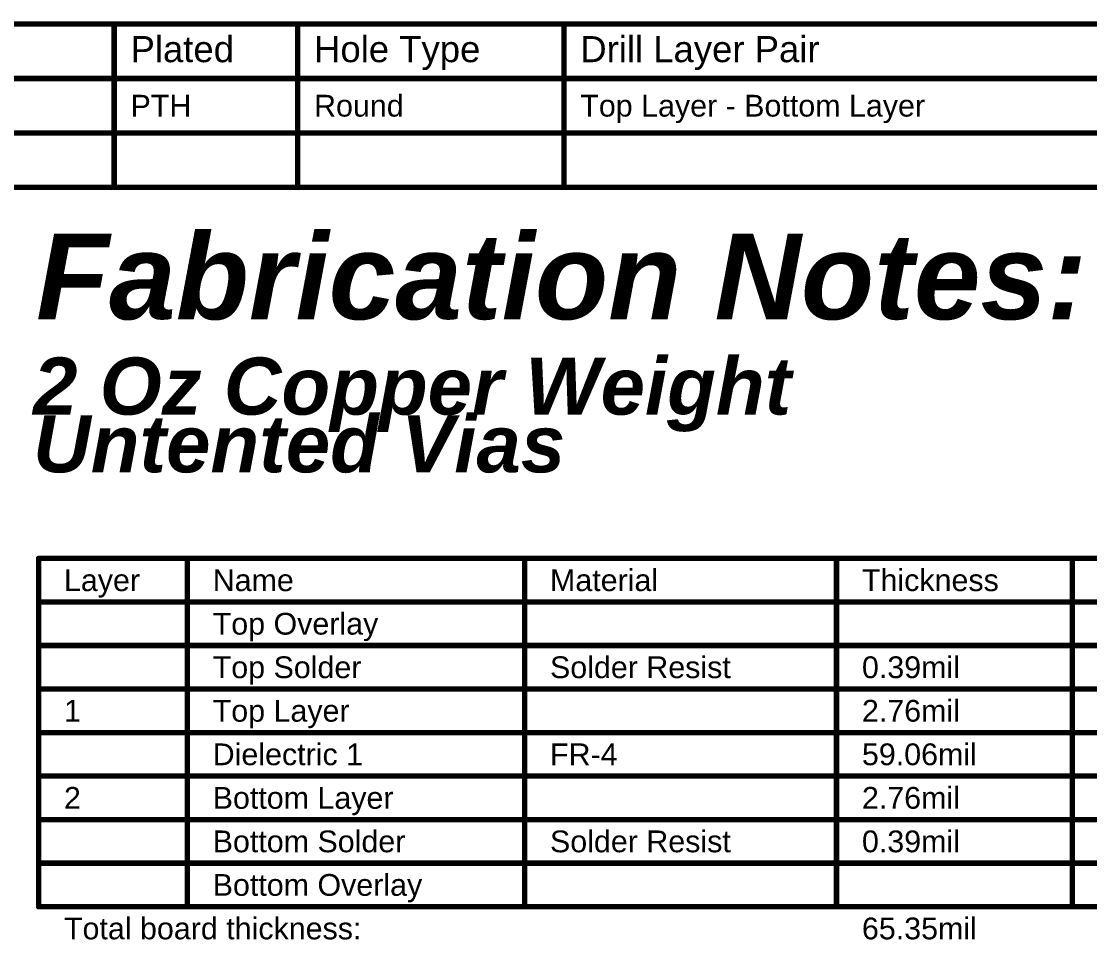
# Model space of a CAD drawing. Header units: inches. Extents: x 92 to 372, y 57 to 122.
# Drawn here: x 154.6 to 229.4, y 57.3 to 121.6 of the extents above; entities that cross this region are included whole.
import ezdxf

# ---------------------------------------------------------------- set-up
doc = ezdxf.new("R2010")
doc.units = ezdxf.units.IN
doc.layers.add('Drill Drawing', color=1, linetype='Continuous')
doc.layers.add('Fabrication', color=76, linetype='Continuous')
doc.styles.add('Arial', font='', dxfattribs={"height": 0.2})
doc.styles.add('Arial_Bold_Italic', font='', dxfattribs={"height": 0.2})
doc.styles.get('Arial').set_extended_font_data('Arial')
doc.styles.get('Arial_Bold_Italic').set_extended_font_data('Arial', italic=True, bold=True)

msp = doc.modelspace()

# ---------------------------------------------------------------- linework, layer by layer
at = {"layer": 'Drill Drawing'}
for points in [[(106.236, 121.399, 0.381, 0.381, 0), (371.694, 121.399, 0.381, 0.381, 0)], [(161.11, 109.969, 0.381, 0.381, 0), (161.11, 121.399, 0.381, 0.381, 0)], [(173.96, 109.969, 0.381, 0.381, 0), (173.96, 121.399, 0.381, 0.381, 0)], [(192.598, 109.969, 0.381, 0.381, 0), (192.598, 121.399, 0.381, 0.381, 0)], [(106.236, 117.589, 0.381, 0.381, 0), (371.694, 117.589, 0.381, 0.381, 0)], [(106.236, 113.779, 0.381, 0.381, 0), (371.694, 113.779, 0.381, 0.381, 0)], [(106.236, 109.969, 0.381, 0.381, 0), (371.694, 109.969, 0.381, 0.381, 0)]]:
    msp.add_lwpolyline(points, format="xyseb", dxfattribs=at)
for points in [[(161.015, 121.399, 0.191, 0.191, 1), (161.206, 121.399, 0.191, 0.191, 1)], [(173.864, 121.399, 0.191, 0.191, 1), (174.055, 121.399, 0.191, 0.191, 1)], [(192.503, 121.399, 0.191, 0.191, 1), (192.693, 121.399, 0.191, 0.191, 1)], [(161.015, 109.969, 0.191, 0.191, 1), (161.206, 109.969, 0.191, 0.191, 1)], [(173.864, 109.969, 0.191, 0.191, 1), (174.055, 109.969, 0.191, 0.191, 1)], [(192.503, 109.969, 0.191, 0.191, 1), (192.693, 109.969, 0.191, 0.191, 1)]]:
    msp.add_lwpolyline(points, format="xyseb", close=True, dxfattribs=at)
at = {"layer": 'Fabrication'}
for points in [[(155.815, 59.6, 0.381, 0.381, 0), (155.815, 83.984, 0.381, 0.381, 0)], [(155.815, 83.984, 0.381, 0.381, 0), (271.101, 83.984, 0.381, 0.381, 0)], [(166.227, 59.6, 0.381, 0.381, 0), (166.227, 83.984, 0.381, 0.381, 0)], [(189.842, 59.6, 0.381, 0.381, 0), (189.842, 83.984, 0.381, 0.381, 0)], [(211.681, 59.6, 0.381, 0.381, 0), (211.681, 83.984, 0.381, 0.381, 0)], [(228.186, 59.6, 0.381, 0.381, 0), (228.186, 83.984, 0.381, 0.381, 0)], [(155.815, 80.936, 0.381, 0.381, 0), (271.101, 80.936, 0.381, 0.381, 0)], [(155.815, 77.888, 0.381, 0.381, 0), (166.227, 77.888, 0.381, 0.381, 0)], [(166.227, 77.888, 0.381, 0.381, 0), (189.842, 77.888, 0.381, 0.381, 0)], [(189.842, 77.888, 0.381, 0.381, 0), (211.681, 77.888, 0.381, 0.381, 0)], [(211.681, 77.888, 0.381, 0.381, 0), (228.186, 77.888, 0.381, 0.381, 0)], [(228.186, 77.888, 0.381, 0.381, 0), (242.661, 77.888, 0.381, 0.381, 0)], [(155.815, 74.84, 0.381, 0.381, 0), (166.227, 74.84, 0.381, 0.381, 0)], [(166.227, 74.84, 0.381, 0.381, 0), (189.842, 74.84, 0.381, 0.381, 0)], [(189.842, 74.84, 0.381, 0.381, 0), (211.681, 74.84, 0.381, 0.381, 0)], [(211.681, 74.84, 0.381, 0.381, 0), (228.186, 74.84, 0.381, 0.381, 0)], [(228.186, 74.84, 0.381, 0.381, 0), (242.661, 74.84, 0.381, 0.381, 0)], [(155.815, 71.792, 0.381, 0.381, 0), (166.227, 71.792, 0.381, 0.381, 0)], [(166.227, 71.792, 0.381, 0.381, 0), (189.842, 71.792, 0.381, 0.381, 0)], [(189.842, 71.792, 0.381, 0.381, 0), (211.681, 71.792, 0.381, 0.381, 0)], [(211.681, 71.792, 0.381, 0.381, 0), (228.186, 71.792, 0.381, 0.381, 0)], [(228.186, 71.792, 0.381, 0.381, 0), (242.661, 71.792, 0.381, 0.381, 0)], [(155.815, 68.744, 0.381, 0.381, 0), (166.227, 68.744, 0.381, 0.381, 0)], [(166.227, 68.744, 0.381, 0.381, 0), (189.842, 68.744, 0.381, 0.381, 0)], [(189.842, 68.744, 0.381, 0.381, 0), (211.681, 68.744, 0.381, 0.381, 0)], [(211.681, 68.744, 0.381, 0.381, 0), (228.186, 68.744, 0.381, 0.381, 0)], [(228.186, 68.744, 0.381, 0.381, 0), (242.661, 68.744, 0.381, 0.381, 0)], [(155.815, 65.696, 0.381, 0.381, 0), (166.227, 65.696, 0.381, 0.381, 0)], [(166.227, 65.696, 0.381, 0.381, 0), (189.842, 65.696, 0.381, 0.381, 0)], [(189.842, 65.696, 0.381, 0.381, 0), (211.681, 65.696, 0.381, 0.381, 0)], [(211.681, 65.696, 0.381, 0.381, 0), (228.186, 65.696, 0.381, 0.381, 0)], [(228.186, 65.696, 0.381, 0.381, 0), (242.661, 65.696, 0.381, 0.381, 0)], [(155.815, 62.648, 0.381, 0.381, 0), (166.227, 62.648, 0.381, 0.381, 0)], [(166.227, 62.648, 0.381, 0.381, 0), (189.842, 62.648, 0.381, 0.381, 0)], [(189.842, 62.648, 0.381, 0.381, 0), (211.681, 62.648, 0.381, 0.381, 0)], [(211.681, 62.648, 0.381, 0.381, 0), (228.186, 62.648, 0.381, 0.381, 0)], [(228.186, 62.648, 0.381, 0.381, 0), (242.661, 62.648, 0.381, 0.381, 0)], [(155.815, 59.6, 0.381, 0.381, 0), (166.227, 59.6, 0.381, 0.381, 0)], [(166.227, 59.6, 0.381, 0.381, 0), (189.842, 59.6, 0.381, 0.381, 0)], [(189.842, 59.6, 0.381, 0.381, 0), (211.681, 59.6, 0.381, 0.381, 0)], [(211.681, 59.6, 0.381, 0.381, 0), (228.186, 59.6, 0.381, 0.381, 0)], [(228.186, 59.6, 0.381, 0.381, 0), (242.661, 59.6, 0.381, 0.381, 0)]]:
    msp.add_lwpolyline(points, format="xyseb", dxfattribs=at)
for points in [[(155.72, 83.984, 0.191, 0.191, 1), (155.91, 83.984, 0.191, 0.191, 1)], [(155.72, 83.984, 0.191, 0.191, 1), (155.91, 83.984, 0.191, 0.191, 1)], [(166.132, 83.984, 0.191, 0.191, 1), (166.322, 83.984, 0.191, 0.191, 1)], [(189.747, 83.984, 0.191, 0.191, 1), (189.938, 83.984, 0.191, 0.191, 1)], [(211.585, 83.984, 0.191, 0.191, 1), (211.776, 83.984, 0.191, 0.191, 1)], [(228.091, 83.984, 0.191, 0.191, 1), (228.282, 83.984, 0.191, 0.191, 1)], [(155.72, 80.936, 0.191, 0.191, 1), (155.91, 80.936, 0.191, 0.191, 1)], [(155.72, 77.888, 0.191, 0.191, 1), (155.91, 77.888, 0.191, 0.191, 1)], [(166.132, 77.888, 0.191, 0.191, 1), (166.322, 77.888, 0.191, 0.191, 1)], [(166.132, 77.888, 0.191, 0.191, 1), (166.322, 77.888, 0.191, 0.191, 1)], [(189.747, 77.888, 0.191, 0.191, 1), (189.938, 77.888, 0.191, 0.191, 1)], [(189.747, 77.888, 0.191, 0.191, 1), (189.938, 77.888, 0.191, 0.191, 1)], [(211.585, 77.888, 0.191, 0.191, 1), (211.776, 77.888, 0.191, 0.191, 1)], [(211.585, 77.888, 0.191, 0.191, 1), (211.776, 77.888, 0.191, 0.191, 1)], [(228.091, 77.888, 0.191, 0.191, 1), (228.282, 77.888, 0.191, 0.191, 1)], [(228.091, 77.888, 0.191, 0.191, 1), (228.282, 77.888, 0.191, 0.191, 1)], [(155.72, 74.84, 0.191, 0.191, 1), (155.91, 74.84, 0.191, 0.191, 1)], [(166.132, 74.84, 0.191, 0.191, 1), (166.322, 74.84, 0.191, 0.191, 1)], [(166.132, 74.84, 0.191, 0.191, 1), (166.322, 74.84, 0.191, 0.191, 1)], [(189.747, 74.84, 0.191, 0.191, 1), (189.938, 74.84, 0.191, 0.191, 1)], [(189.747, 74.84, 0.191, 0.191, 1), (189.938, 74.84, 0.191, 0.191, 1)], [(211.585, 74.84, 0.191, 0.191, 1), (211.776, 74.84, 0.191, 0.191, 1)], [(211.585, 74.84, 0.191, 0.191, 1), (211.776, 74.84, 0.191, 0.191, 1)], [(228.091, 74.84, 0.191, 0.191, 1), (228.282, 74.84, 0.191, 0.191, 1)], [(228.091, 74.84, 0.191, 0.191, 1), (228.282, 74.84, 0.191, 0.191, 1)], [(155.72, 71.792, 0.191, 0.191, 1), (155.91, 71.792, 0.191, 0.191, 1)], [(166.132, 71.792, 0.191, 0.191, 1), (166.322, 71.792, 0.191, 0.191, 1)], [(166.132, 71.792, 0.191, 0.191, 1), (166.322, 71.792, 0.191, 0.191, 1)], [(189.747, 71.792, 0.191, 0.191, 1), (189.938, 71.792, 0.191, 0.191, 1)], [(189.747, 71.792, 0.191, 0.191, 1), (189.938, 71.792, 0.191, 0.191, 1)], [(211.585, 71.792, 0.191, 0.191, 1), (211.776, 71.792, 0.191, 0.191, 1)], [(211.585, 71.792, 0.191, 0.191, 1), (211.776, 71.792, 0.191, 0.191, 1)], [(228.091, 71.792, 0.191, 0.191, 1), (228.282, 71.792, 0.191, 0.191, 1)], [(228.091, 71.792, 0.191, 0.191, 1), (228.282, 71.792, 0.191, 0.191, 1)], [(155.72, 68.744, 0.191, 0.191, 1), (155.91, 68.744, 0.191, 0.191, 1)], [(166.132, 68.744, 0.191, 0.191, 1), (166.322, 68.744, 0.191, 0.191, 1)], [(166.132, 68.744, 0.191, 0.191, 1), (166.322, 68.744, 0.191, 0.191, 1)], [(189.747, 68.744, 0.191, 0.191, 1), (189.938, 68.744, 0.191, 0.191, 1)], [(189.747, 68.744, 0.191, 0.191, 1), (189.938, 68.744, 0.191, 0.191, 1)], [(211.585, 68.744, 0.191, 0.191, 1), (211.776, 68.744, 0.191, 0.191, 1)], [(211.585, 68.744, 0.191, 0.191, 1), (211.776, 68.744, 0.191, 0.191, 1)], [(228.091, 68.744, 0.191, 0.191, 1), (228.282, 68.744, 0.191, 0.191, 1)], [(228.091, 68.744, 0.191, 0.191, 1), (228.282, 68.744, 0.191, 0.191, 1)], [(155.72, 65.696, 0.191, 0.191, 1), (155.91, 65.696, 0.191, 0.191, 1)], [(166.132, 65.696, 0.191, 0.191, 1), (166.322, 65.696, 0.191, 0.191, 1)], [(166.132, 65.696, 0.191, 0.191, 1), (166.322, 65.696, 0.191, 0.191, 1)], [(189.747, 65.696, 0.191, 0.191, 1), (189.938, 65.696, 0.191, 0.191, 1)], [(189.747, 65.696, 0.191, 0.191, 1), (189.938, 65.696, 0.191, 0.191, 1)], [(211.585, 65.696, 0.191, 0.191, 1), (211.776, 65.696, 0.191, 0.191, 1)], [(211.585, 65.696, 0.191, 0.191, 1), (211.776, 65.696, 0.191, 0.191, 1)], [(228.091, 65.696, 0.191, 0.191, 1), (228.282, 65.696, 0.191, 0.191, 1)], [(228.091, 65.696, 0.191, 0.191, 1), (228.282, 65.696, 0.191, 0.191, 1)], [(155.72, 62.648, 0.191, 0.191, 1), (155.91, 62.648, 0.191, 0.191, 1)], [(166.132, 62.648, 0.191, 0.191, 1), (166.322, 62.648, 0.191, 0.191, 1)], [(166.132, 62.648, 0.191, 0.191, 1), (166.322, 62.648, 0.191, 0.191, 1)], [(189.747, 62.648, 0.191, 0.191, 1), (189.938, 62.648, 0.191, 0.191, 1)], [(189.747, 62.648, 0.191, 0.191, 1), (189.938, 62.648, 0.191, 0.191, 1)], [(211.585, 62.648, 0.191, 0.191, 1), (211.776, 62.648, 0.191, 0.191, 1)], [(211.585, 62.648, 0.191, 0.191, 1), (211.776, 62.648, 0.191, 0.191, 1)], [(228.091, 62.648, 0.191, 0.191, 1), (228.282, 62.648, 0.191, 0.191, 1)], [(228.091, 62.648, 0.191, 0.191, 1), (228.282, 62.648, 0.191, 0.191, 1)], [(155.72, 59.6, 0.191, 0.191, 1), (155.91, 59.6, 0.191, 0.191, 1)], [(155.72, 59.6, 0.191, 0.191, 1), (155.91, 59.6, 0.191, 0.191, 1)], [(166.132, 59.6, 0.191, 0.191, 1), (166.322, 59.6, 0.191, 0.191, 1)], [(166.132, 59.6, 0.191, 0.191, 1), (166.322, 59.6, 0.191, 0.191, 1)], [(166.132, 59.6, 0.191, 0.191, 1), (166.322, 59.6, 0.191, 0.191, 1)], [(189.747, 59.6, 0.191, 0.191, 1), (189.938, 59.6, 0.191, 0.191, 1)], [(189.747, 59.6, 0.191, 0.191, 1), (189.938, 59.6, 0.191, 0.191, 1)], [(189.747, 59.6, 0.191, 0.191, 1), (189.938, 59.6, 0.191, 0.191, 1)], [(211.585, 59.6, 0.191, 0.191, 1), (211.776, 59.6, 0.191, 0.191, 1)], [(211.585, 59.6, 0.191, 0.191, 1), (211.776, 59.6, 0.191, 0.191, 1)], [(211.585, 59.6, 0.191, 0.191, 1), (211.776, 59.6, 0.191, 0.191, 1)], [(228.091, 59.6, 0.191, 0.191, 1), (228.282, 59.6, 0.191, 0.191, 1)], [(228.091, 59.6, 0.191, 0.191, 1), (228.282, 59.6, 0.191, 0.191, 1)], [(228.091, 59.6, 0.191, 0.191, 1), (228.282, 59.6, 0.191, 0.191, 1)]]:
    msp.add_lwpolyline(points, format="xyseb", close=True, dxfattribs=at)

# ---------------------------------------------------------------- texts
at = {"layer": 'Drill Drawing', "style": 'Arial'}
for s, height, p in [('Plated', 1.8288, (162.253, 118.732)), ('Hole Type', 1.8288, (175.103, 118.732)), ('Drill Layer Pair', 1.8288, (193.741, 118.732)), ('PTH', 1.524, (162.253, 114.922)), ('Round', 1.524, (175.103, 114.922)), ('Top Layer - Bottom Layer', 1.524, (193.741, 114.922))]:
    msp.add_text(s, height=height, dxfattribs=at).set_placement(p)
at = {"layer": 'Fabrication'}
for s, height, style, p in [('Fabrication Notes:', 6, 'Arial_Bold_Italic', (155.639, 100.73)), ('2 Oz Copper Weight', 4, 'Arial_Bold_Italic', (155.428, 94.052)), ('Untented Vias', 4, 'Arial_Bold_Italic', (155.431, 90.011)), ('Layer', 1.524, 'Arial', (157.593, 81.698)), ('Name', 1.524, 'Arial', (168.005, 81.698)), ('Material', 1.524, 'Arial', (191.62, 81.698)), ('Thickness', 1.524, 'Arial', (213.459, 81.698)), ('Top Overlay', 1.524, 'Arial', (168.005, 78.65)), ('Top Solder', 1.524, 'Arial', (168.005, 75.602)), ('Solder Resist', 1.524, 'Arial', (191.62, 75.602)), ('0.39mil', 1.524, 'Arial', (213.459, 75.602)), ('1', 1.524, 'Arial', (157.593, 72.554)), ('Top Layer', 1.524, 'Arial', (168.005, 72.554)), ('2.76mil', 1.524, 'Arial', (213.459, 72.554)), ('Dielectric 1', 1.524, 'Arial', (168.005, 69.506)), ('59.06mil', 1.524, 'Arial', (213.459, 69.506)), ('FR-4', 1.524, 'Arial', (191.62, 69.506)), ('2.76mil', 1.524, 'Arial', (213.459, 66.458)), ('2', 1.524, 'Arial', (157.593, 66.458)), ('Bottom Layer', 1.524, 'Arial', (168.005, 66.458)), ('Bottom Solder', 1.524, 'Arial', (168.005, 63.41)), ('Solder Resist', 1.524, 'Arial', (191.62, 63.41)), ('0.39mil', 1.524, 'Arial', (213.459, 63.41)), ('Bottom Overlay', 1.524, 'Arial', (168.005, 60.362)), ('Total board thickness:', 1.524, 'Arial', (157.593, 57.314)), ('65.35mil', 1.524, 'Arial', (213.459, 57.314))]:
    msp.add_text(s, height=height, dxfattribs=dict(at, style=style)).set_placement(p)

doc.saveas('drawing.dxf')
